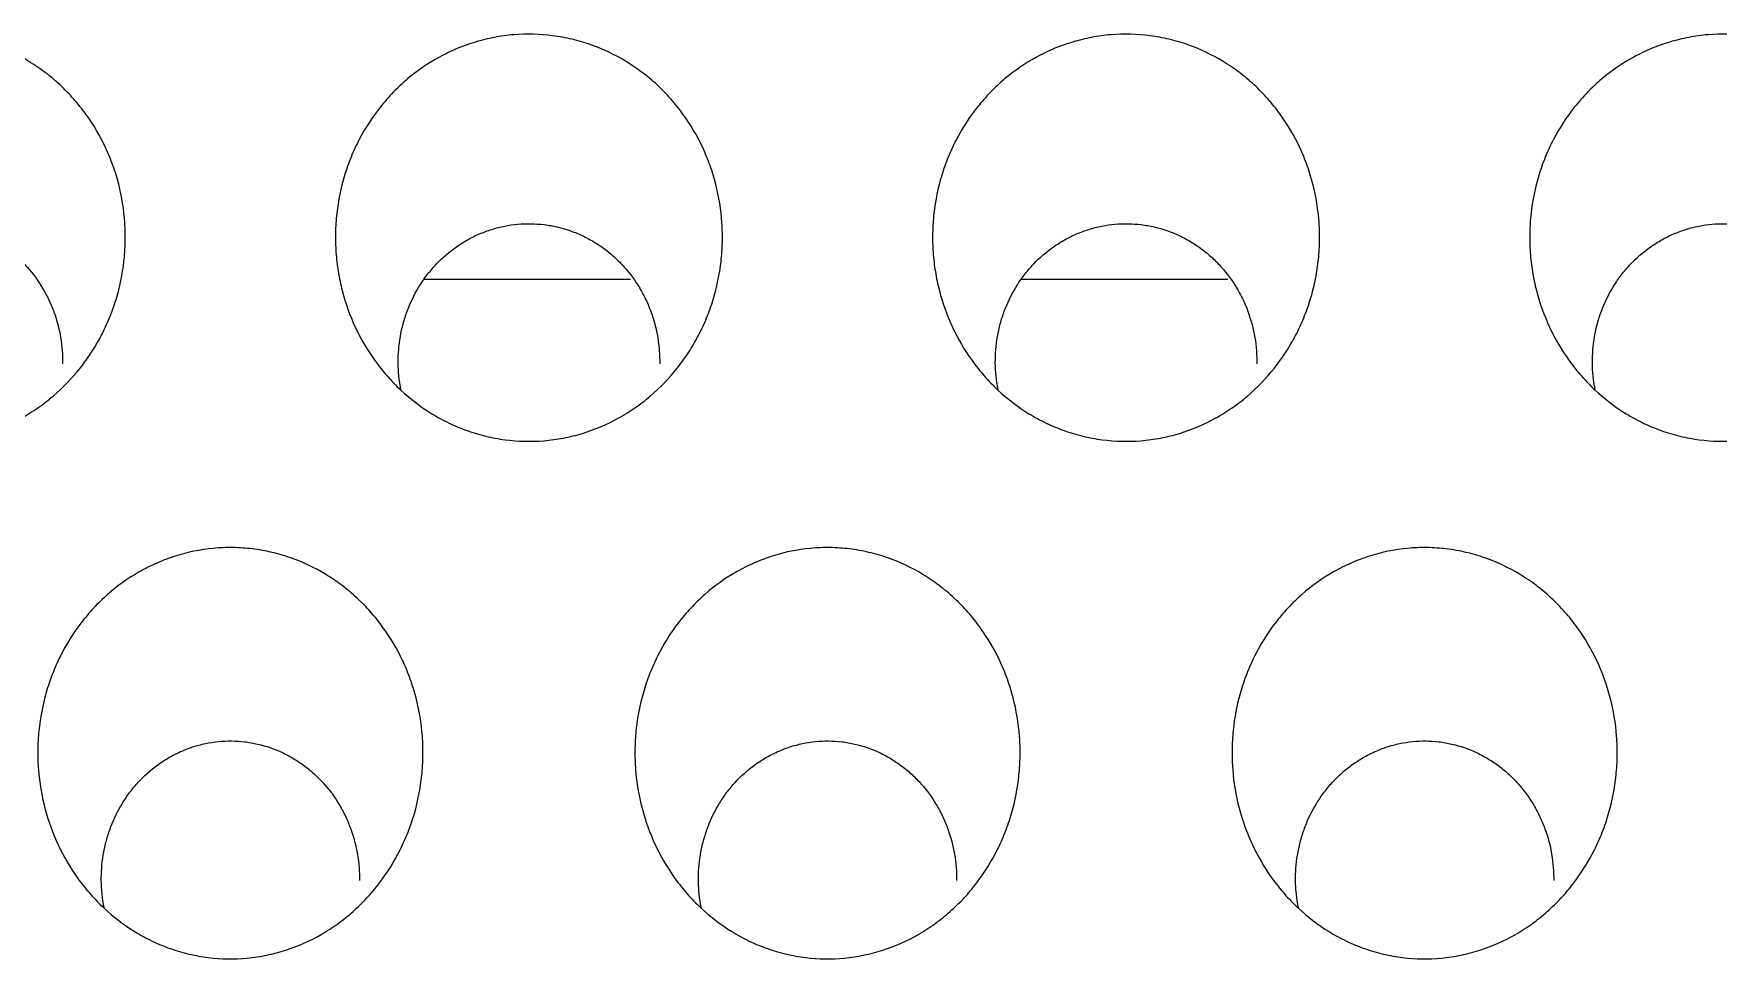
# Model space of a CAD drawing. Header units: inches. Extents: x 3778 to 56227, y -16914 to 35091.
# Drawn here: x 42614.34 to 42622.77, y -12669.03 to -12664.4 of the extents above; entities that cross this region are included whole.
import ezdxf

# ---------------------------------------------------------------- set-up
doc = ezdxf.new("R2010")
doc.units = ezdxf.units.IN
doc.header["$LTSCALE"] = 100
doc.header["$MEASUREMENT"] = 0
doc.layers.add('2-con', color=2, linetype='Continuous')
doc.layers.add('mark-B', color=2, linetype='Continuous', lineweight=20)

# ---------------------------------------------------------------- blocks, each defined once
blk = doc.blocks.new('무풍1WAY 대형')
at = {"layer": 'mark-B'}
for p, q in [((64.7698, -413.3262), (63.7362, -413.3262)), ((67.7575, -413.3262), (66.7239, -413.3262))]:
    blk.add_line(p, q, dxfattribs=at)
for points, knots in [([(63.5142, -410.3292), (63.5526, -410.3826), (63.5853, -410.4387), (63.6401, -410.5559), (63.6622, -410.617), (63.6956, -410.7441), (63.7063, -410.8083), (63.7138, -410.9052), (63.7149, -410.9377), (63.7144, -410.9866), (63.7138, -411.0029), (63.712, -411.0357), (63.7107, -411.0521), (63.7025, -411.1334), (63.6903, -411.197), (63.6634, -411.2905), (63.653, -411.3213), (63.6294, -411.3821), (63.616, -411.4123), (63.5722, -411.4998), (63.5379, -411.5547), (63.4788, -411.632), (63.4578, -411.6569), (63.4242, -411.6929), (63.4127, -411.7047), (63.3892, -411.7275), (63.3772, -411.7386), (63.3161, -411.7923), (63.2634, -411.83), (63.1926, -411.8703), (63.1782, -411.878), (63.1489, -411.8928), (63.134, -411.8998), (63.0889, -411.9196), (63.0584, -411.9311), (62.9655, -411.9606), (62.9018, -411.9737), (62.8198, -411.9815), (62.8034, -411.9826), (62.7707, -411.9839), (62.7543, -411.9841), (62.7055, -411.9834), (62.6406, -411.979), (62.5763, -411.9676), (62.5283, -411.9564), (62.5124, -411.9522), (62.4808, -411.9431), (62.4653, -411.9381), (62.3882, -411.9112), (62.3294, -411.8834), (62.2593, -411.841), (62.2455, -411.8321), (62.2183, -411.8136), (62.1784, -411.785), (62.1161, -411.7327), (62.0706, -411.6861), (62.0273, -411.6372), (62.0067, -411.6114), (61.9491, -411.5319), (61.9162, -411.4759), (61.8817, -411.4022), (61.8751, -411.3873), (61.8626, -411.3571), (61.8567, -411.3417), (61.84, -411.2954), (61.8304, -411.2642), (61.8059, -411.1698), (61.7952, -411.1058), (61.7879, -411.0081), (61.7869, -410.9751), (61.7878, -410.9098), (61.7897, -410.8774), (61.7998, -410.7806), (61.8121, -410.7169), (61.8349, -410.6382), (61.8398, -410.6225), (61.8504, -410.5914), (61.8672, -410.5454), (61.8869, -410.5009), (61.9304, -410.414), (61.9647, -410.3588), (62.0245, -410.2803), (62.0456, -410.2552), (62.0898, -410.2075), (62.1362, -410.1622), (62.1869, -410.1216), (62.2266, -410.093), (62.2401, -410.0838), (62.2677, -410.066), (62.2818, -410.0574), (62.3529, -410.0165), (62.4123, -409.9902), (62.5051, -409.9603), (62.5367, -409.952), (62.5851, -409.942), (62.6013, -409.9391), (62.6337, -409.9342), (62.65, -409.9322), (62.7311, -409.9246), (62.7961, -409.9254), (62.8776, -409.9355), (62.8939, -409.938), (62.9263, -409.9438), (62.9744, -409.9538), (63.0525, -409.9768), (63.1128, -410.0018), (63.1572, -410.0229), (63.1719, -410.0304), (63.2008, -410.0461), (63.215, -410.0543), (63.2847, -410.0971), (63.3364, -410.1366), (63.4081, -410.2036), (63.4311, -410.2273), (63.4745, -410.2767), (63.4949, -410.3025), (63.5142, -410.3292)], [0, 0, 0, 0, 0.03125, 0.03125, 0.0625, 0.0625, 0.09375, 0.09375, 0.109375, 0.109375, 0.117187, 0.117187, 0.125, 0.125, 0.15625, 0.15625, 0.171875, 0.171875, 0.1875, 0.1875, 0.21875, 0.21875, 0.234375, 0.234375, 0.242187, 0.242187, 0.25, 0.25, 0.28125, 0.28125, 0.289062, 0.289062, 0.296875, 0.296875, 0.3125, 0.3125, 0.34375, 0.34375, 0.351562, 0.351562, 0.359375, 0.359375, 0.375, 0.390625, 0.390625, 0.398437, 0.398437, 0.40625, 0.40625, 0.4375, 0.4375, 0.445312, 0.445312, 0.453125, 0.46875, 0.484375, 0.484375, 0.5, 0.5, 0.53125, 0.53125, 0.539062, 0.539062, 0.546875, 0.546875, 0.5625, 0.5625, 0.59375, 0.59375, 0.609375, 0.609375, 0.625, 0.625, 0.65625, 0.65625, 0.664062, 0.664062, 0.671875, 0.6875, 0.6875, 0.71875, 0.71875, 0.734375, 0.734375, 0.75, 0.765625, 0.765625, 0.773437, 0.773437, 0.78125, 0.78125, 0.8125, 0.8125, 0.828125, 0.828125, 0.835937, 0.835937, 0.84375, 0.84375, 0.875, 0.875, 0.882812, 0.882812, 0.890625, 0.90625, 0.921875, 0.921875, 0.929687, 0.929687, 0.9375, 0.9375, 0.96875, 0.96875, 0.984375, 0.984375, 1, 1, 1, 1]), ([(66.5017, -410.3292), (66.5402, -410.3826), (66.5728, -410.4387), (66.6277, -410.5559), (66.6498, -410.617), (66.6831, -410.7441), (66.6938, -410.8083), (66.7014, -410.9052), (66.7025, -410.9377), (66.7019, -410.9866), (66.7014, -411.0029), (66.6996, -411.0357), (66.6983, -411.0521), (66.6901, -411.1334), (66.6778, -411.197), (66.651, -411.2905), (66.6406, -411.3213), (66.6169, -411.3821), (66.6035, -411.4123), (66.5597, -411.4998), (66.5255, -411.5547), (66.4663, -411.632), (66.4453, -411.6569), (66.4118, -411.6929), (66.4002, -411.7047), (66.3768, -411.7275), (66.3648, -411.7386), (66.3036, -411.7923), (66.251, -411.83), (66.1802, -411.8703), (66.1658, -411.878), (66.1365, -411.8928), (66.1215, -411.8998), (66.0765, -411.9196), (66.0459, -411.9311), (65.9531, -411.9606), (65.8894, -411.9737), (65.8074, -411.9815), (65.7909, -411.9826), (65.7582, -411.9839), (65.7419, -411.9841), (65.693, -411.9834), (65.6282, -411.979), (65.5639, -411.9676), (65.5159, -411.9564), (65.4999, -411.9522), (65.4684, -411.9431), (65.4528, -411.9381), (65.3758, -411.9112), (65.317, -411.8834), (65.2469, -411.841), (65.233, -411.8321), (65.2058, -411.8136), (65.1659, -411.785), (65.1036, -411.7327), (65.0581, -411.6861), (65.0148, -411.6372), (64.9942, -411.6114), (64.9367, -411.5319), (64.9038, -411.4759), (64.8692, -411.4022), (64.8627, -411.3873), (64.8502, -411.3571), (64.8443, -411.3417), (64.8276, -411.2954), (64.8179, -411.2642), (64.7934, -411.1698), (64.7828, -411.1058), (64.7754, -411.0081), (64.7744, -410.9751), (64.7754, -410.9098), (64.7773, -410.8774), (64.7873, -410.7806), (64.7997, -410.7169), (64.8224, -410.6382), (64.8274, -410.6225), (64.8379, -410.5914), (64.8547, -410.5454), (64.8745, -410.5009), (64.918, -410.414), (64.9522, -410.3588), (65.012, -410.2803), (65.0331, -410.2552), (65.0774, -410.2075), (65.1238, -410.1622), (65.1745, -410.1216), (65.2141, -410.093), (65.2276, -410.0838), (65.2552, -410.066), (65.2693, -410.0574), (65.3404, -410.0165), (65.3998, -409.9902), (65.4927, -409.9603), (65.5243, -409.952), (65.5726, -409.942), (65.5889, -409.9391), (65.6213, -409.9342), (65.6375, -409.9322), (65.7186, -409.9246), (65.7837, -409.9254), (65.8651, -409.9355), (65.8815, -409.938), (65.9138, -409.9438), (65.9619, -409.9538), (66.04, -409.9768), (66.1003, -410.0018), (66.1447, -410.0229), (66.1594, -410.0304), (66.1883, -410.0461), (66.2025, -410.0543), (66.2722, -410.0971), (66.3239, -410.1366), (66.3957, -410.2036), (66.4186, -410.2273), (66.462, -410.2767), (66.4825, -410.3025), (66.5017, -410.3292)], [0, 0, 0, 0, 0.03125, 0.03125, 0.0625, 0.0625, 0.09375, 0.09375, 0.109375, 0.109375, 0.117187, 0.117187, 0.125, 0.125, 0.15625, 0.15625, 0.171875, 0.171875, 0.1875, 0.1875, 0.21875, 0.21875, 0.234375, 0.234375, 0.242187, 0.242187, 0.25, 0.25, 0.28125, 0.28125, 0.289062, 0.289062, 0.296875, 0.296875, 0.3125, 0.3125, 0.34375, 0.34375, 0.351562, 0.351562, 0.359375, 0.359375, 0.375, 0.390625, 0.390625, 0.398437, 0.398437, 0.40625, 0.40625, 0.4375, 0.4375, 0.445312, 0.445312, 0.453125, 0.46875, 0.484375, 0.484375, 0.5, 0.5, 0.53125, 0.53125, 0.539062, 0.539062, 0.546875, 0.546875, 0.5625, 0.5625, 0.59375, 0.59375, 0.609375, 0.609375, 0.625, 0.625, 0.65625, 0.65625, 0.664062, 0.664062, 0.671875, 0.6875, 0.6875, 0.71875, 0.71875, 0.734375, 0.734375, 0.75, 0.765625, 0.765625, 0.773437, 0.773437, 0.78125, 0.78125, 0.8125, 0.8125, 0.828125, 0.828125, 0.835937, 0.835937, 0.84375, 0.84375, 0.875, 0.875, 0.882812, 0.882812, 0.890625, 0.90625, 0.921875, 0.921875, 0.929687, 0.929687, 0.9375, 0.9375, 0.96875, 0.96875, 0.984375, 0.984375, 1, 1, 1, 1]), ([(69.4893, -410.3292), (69.5277, -410.3826), (69.5604, -410.4387), (69.6152, -410.5559), (69.6373, -410.617), (69.6706, -410.7441), (69.6814, -410.8083), (69.6889, -410.9052), (69.69, -410.9377), (69.6895, -410.9866), (69.6889, -411.0029), (69.6871, -411.0357), (69.6858, -411.0521), (69.6776, -411.1334), (69.6654, -411.197), (69.6385, -411.2905), (69.6281, -411.3213), (69.6045, -411.3821), (69.5911, -411.4123), (69.5473, -411.4998), (69.513, -411.5547), (69.4539, -411.632), (69.4329, -411.6569), (69.3993, -411.6929), (69.3878, -411.7047), (69.3643, -411.7275), (69.3523, -411.7386), (69.2912, -411.7923), (69.2385, -411.83), (69.1677, -411.8703), (69.1533, -411.878), (69.124, -411.8928), (69.1091, -411.8998), (69.064, -411.9196), (69.0335, -411.9311), (68.9406, -411.9606), (68.8769, -411.9737), (68.7949, -411.9815), (68.7785, -411.9826), (68.7458, -411.9839), (68.7294, -411.9841), (68.6806, -411.9834), (68.6157, -411.979), (68.5514, -411.9676), (68.5034, -411.9564), (68.4875, -411.9522), (68.4559, -411.9431), (68.4403, -411.9381), (68.3633, -411.9112), (68.3045, -411.8834), (68.2344, -411.841), (68.2206, -411.8321), (68.1934, -411.8136), (68.1535, -411.785), (68.0912, -411.7327), (68.0457, -411.6861), (68.0024, -411.6372), (67.9817, -411.6114), (67.9242, -411.5319), (67.8913, -411.4759), (67.8568, -411.4022), (67.8502, -411.3873), (67.8377, -411.3571), (67.8318, -411.3417), (67.8151, -411.2954), (67.8055, -411.2642), (67.781, -411.1698), (67.7703, -411.1058), (67.763, -411.0081), (67.762, -410.9751), (67.7629, -410.9098), (67.7648, -410.8774), (67.7749, -410.7806), (67.7872, -410.7169), (67.81, -410.6382), (67.8149, -410.6225), (67.8254, -410.5914), (67.8423, -410.5454), (67.862, -410.5009), (67.9055, -410.414), (67.9398, -410.3588), (67.9996, -410.2803), (68.0207, -410.2552), (68.0649, -410.2075), (68.1113, -410.1622), (68.162, -410.1216), (68.2017, -410.093), (68.2152, -410.0838), (68.2428, -410.066), (68.2569, -410.0574), (68.328, -410.0165), (68.3874, -409.9902), (68.4802, -409.9603), (68.5118, -409.952), (68.5602, -409.942), (68.5764, -409.9391), (68.6088, -409.9342), (68.6251, -409.9322), (68.7062, -409.9246), (68.7712, -409.9254), (68.8527, -409.9355), (68.869, -409.938), (68.9014, -409.9438), (68.9495, -409.9538), (69.0276, -409.9768), (69.0879, -410.0018), (69.1323, -410.0229), (69.147, -410.0304), (69.1759, -410.0461), (69.1901, -410.0543), (69.2598, -410.0971), (69.3115, -410.1366), (69.3832, -410.2036), (69.4062, -410.2273), (69.4496, -410.2767), (69.47, -410.3025), (69.4893, -410.3292)], [0, 0, 0, 0, 0.03125, 0.03125, 0.0625, 0.0625, 0.09375, 0.09375, 0.109375, 0.109375, 0.117188, 0.117188, 0.125, 0.125, 0.15625, 0.15625, 0.171875, 0.171875, 0.1875, 0.1875, 0.21875, 0.21875, 0.234375, 0.234375, 0.242188, 0.242188, 0.25, 0.25, 0.28125, 0.28125, 0.289063, 0.289063, 0.296875, 0.296875, 0.3125, 0.3125, 0.34375, 0.34375, 0.351563, 0.351563, 0.359375, 0.359375, 0.375, 0.390625, 0.390625, 0.398438, 0.398438, 0.40625, 0.40625, 0.4375, 0.4375, 0.445313, 0.445313, 0.453125, 0.46875, 0.484375, 0.484375, 0.5, 0.5, 0.53125, 0.53125, 0.539063, 0.539063, 0.546875, 0.546875, 0.5625, 0.5625, 0.59375, 0.59375, 0.609375, 0.609375, 0.625, 0.625, 0.65625, 0.65625, 0.664063, 0.664063, 0.671875, 0.6875, 0.6875, 0.71875, 0.71875, 0.734375, 0.734375, 0.75, 0.765625, 0.765625, 0.773438, 0.773438, 0.78125, 0.78125, 0.8125, 0.8125, 0.828125, 0.828125, 0.835938, 0.835938, 0.84375, 0.84375, 0.875, 0.875, 0.882813, 0.882813, 0.890625, 0.90625, 0.921875, 0.921875, 0.929688, 0.929688, 0.9375, 0.9375, 0.96875, 0.96875, 0.984375, 0.984375, 1, 1, 1, 1]), ([(63.3821, -410.1795), (63.3836, -410.1866), (63.3849, -410.1937), (63.3898, -410.2223), (63.3926, -410.244), (63.3952, -410.2769), (63.3959, -410.2879), (63.3967, -410.3099), (63.3969, -410.3209), (63.3965, -410.3756), (63.3923, -410.4189), (63.3803, -410.4833), (63.3753, -410.5046), (63.3633, -410.547), (63.3564, -410.5679), (63.333, -410.6291), (63.3138, -410.6681), (63.2853, -410.7146), (63.2793, -410.7238), (63.267, -410.742), (63.2605, -410.751), (63.2406, -410.7774), (63.2266, -410.7942), (63.1823, -410.8424), (63.1499, -410.8714), (63.0967, -410.9101), (63.0781, -410.9222), (63.0401, -410.9443), (63.0012, -410.9642), (62.9606, -410.9799), (62.919, -410.9934), (62.8977, -410.9991), (62.8328, -411.0128), (62.7893, -411.0171), (62.7238, -411.0166), (62.7019, -411.0152), (62.669, -411.0113), (62.658, -411.0097), (62.6363, -411.0059), (62.6255, -411.0038), (62.5722, -410.9915), (62.5309, -410.9772), (62.481, -410.9538), (62.4711, -410.9488), (62.4516, -410.9384), (62.423, -410.9221), (62.3778, -410.8915), (62.3442, -410.8634), (62.3119, -410.8335), (62.2964, -410.8176), (62.2528, -410.7684), (62.2271, -410.733), (62.1993, -410.6859), (62.1939, -410.6763), (62.1836, -410.6568), (62.1787, -410.6469), (62.1646, -410.617), (62.1562, -410.5968), (62.1339, -410.5353), (62.1228, -410.4931), (62.1117, -410.4279), (62.109, -410.406), (62.1056, -410.3621), (62.1049, -410.3401), (62.1051, -410.318)], [0, 0, 0, 0, 0.009669, 0.009669, 0.038797, 0.038797, 0.053361, 0.053361, 0.067924, 0.067924, 0.126179, 0.126179, 0.155306, 0.155306, 0.184434, 0.184434, 0.242688, 0.242688, 0.257252, 0.257252, 0.271816, 0.271816, 0.300943, 0.300943, 0.359198, 0.359198, 0.388325, 0.388325, 0.417453, 0.44658, 0.44658, 0.475707, 0.475707, 0.533962, 0.533962, 0.563089, 0.563089, 0.577653, 0.577653, 0.592217, 0.592217, 0.650472, 0.650472, 0.665035, 0.665035, 0.679599, 0.708726, 0.737854, 0.737854, 0.766981, 0.766981, 0.825236, 0.825236, 0.839799, 0.839799, 0.854363, 0.854363, 0.883491, 0.883491, 0.941745, 0.941745, 0.970873, 0.970873, 1, 1, 1, 1]), ([(66.3697, -410.1795), (66.3711, -410.1866), (66.3724, -410.1937), (66.3774, -410.2223), (66.3801, -410.244), (66.3828, -410.2769), (66.3834, -410.2879), (66.3843, -410.3099), (66.3844, -410.3209), (66.384, -410.3756), (66.3798, -410.4189), (66.3678, -410.4833), (66.3628, -410.5046), (66.3509, -410.547), (66.344, -410.5679), (66.3205, -410.6291), (66.3014, -410.6681), (66.2728, -410.7146), (66.2669, -410.7238), (66.2545, -410.742), (66.2481, -410.751), (66.2282, -410.7774), (66.2141, -410.7942), (66.1699, -410.8424), (66.1375, -410.8714), (66.0843, -410.9101), (66.0656, -410.9222), (66.0276, -410.9443), (65.9888, -410.9642), (65.9481, -410.9799), (65.9066, -410.9934), (65.8853, -410.9991), (65.8203, -411.0128), (65.7769, -411.0171), (65.7113, -411.0166), (65.6894, -411.0152), (65.6565, -411.0113), (65.6455, -411.0097), (65.6238, -411.0059), (65.6131, -411.0038), (65.5597, -410.9915), (65.5184, -410.9772), (65.4685, -410.9538), (65.4586, -410.9488), (65.4392, -410.9384), (65.4105, -410.9221), (65.3653, -410.8915), (65.3317, -410.8634), (65.2994, -410.8335), (65.2839, -410.8176), (65.2403, -410.7684), (65.2147, -410.733), (65.1868, -410.6859), (65.1814, -410.6763), (65.1711, -410.6568), (65.1662, -410.6469), (65.1522, -410.617), (65.1438, -410.5968), (65.1215, -410.5353), (65.1103, -410.4931), (65.0993, -410.4279), (65.0966, -410.406), (65.0931, -410.3621), (65.0924, -410.3401), (65.0927, -410.318)], [0, 0, 0, 0, 0.009669, 0.009669, 0.038797, 0.038797, 0.053361, 0.053361, 0.067924, 0.067924, 0.126179, 0.126179, 0.155306, 0.155306, 0.184434, 0.184434, 0.242688, 0.242688, 0.257252, 0.257252, 0.271816, 0.271816, 0.300943, 0.300943, 0.359198, 0.359198, 0.388325, 0.388325, 0.417453, 0.44658, 0.44658, 0.475707, 0.475707, 0.533962, 0.533962, 0.563089, 0.563089, 0.577653, 0.577653, 0.592217, 0.592217, 0.650472, 0.650472, 0.665035, 0.665035, 0.679599, 0.708726, 0.737854, 0.737854, 0.766981, 0.766981, 0.825236, 0.825236, 0.839799, 0.839799, 0.854363, 0.854363, 0.883491, 0.883491, 0.941745, 0.941745, 0.970873, 0.970873, 1, 1, 1, 1]), ([(69.3572, -410.1795), (69.3587, -410.1866), (69.36, -410.1937), (69.3649, -410.2223), (69.3677, -410.244), (69.3703, -410.2769), (69.371, -410.2879), (69.3718, -410.3099), (69.372, -410.3209), (69.3715, -410.3756), (69.3674, -410.4189), (69.3554, -410.4833), (69.3504, -410.5046), (69.3384, -410.547), (69.3315, -410.5679), (69.3081, -410.6291), (69.2889, -410.6681), (69.2604, -410.7146), (69.2544, -410.7238), (69.2421, -410.742), (69.2356, -410.751), (69.2157, -410.7774), (69.2017, -410.7942), (69.1574, -410.8424), (69.125, -410.8714), (69.0718, -410.9101), (69.0532, -410.9222), (69.0152, -410.9443), (68.9763, -410.9642), (68.9357, -410.9799), (68.8941, -410.9934), (68.8728, -410.9991), (68.8079, -411.0128), (68.7644, -411.0171), (68.6989, -411.0166), (68.677, -411.0152), (68.6441, -411.0113), (68.6331, -411.0097), (68.6114, -411.0059), (68.6006, -411.0038), (68.5473, -410.9915), (68.506, -410.9772), (68.4561, -410.9538), (68.4462, -410.9488), (68.4267, -410.9384), (68.3981, -410.9221), (68.3529, -410.8915), (68.3193, -410.8634), (68.287, -410.8335), (68.2715, -410.8176), (68.2278, -410.7684), (68.2022, -410.733), (68.1744, -410.6859), (68.169, -410.6763), (68.1587, -410.6568), (68.1537, -410.6469), (68.1397, -410.617), (68.1313, -410.5968), (68.109, -410.5353), (68.0979, -410.4931), (68.0868, -410.4279), (68.0841, -410.406), (68.0807, -410.3621), (68.08, -410.3401), (68.0802, -410.318)], [0, 0, 0, 0, 0.009669, 0.009669, 0.038797, 0.038797, 0.053361, 0.053361, 0.067924, 0.067924, 0.126179, 0.126179, 0.155306, 0.155306, 0.184434, 0.184434, 0.242688, 0.242688, 0.257252, 0.257252, 0.271816, 0.271816, 0.300943, 0.300943, 0.359198, 0.359198, 0.388325, 0.388325, 0.417453, 0.44658, 0.44658, 0.475707, 0.475707, 0.533962, 0.533962, 0.563089, 0.563089, 0.577653, 0.577653, 0.592217, 0.592217, 0.650472, 0.650472, 0.665035, 0.665035, 0.679599, 0.708726, 0.737854, 0.737854, 0.766981, 0.766981, 0.825236, 0.825236, 0.839799, 0.839799, 0.854363, 0.854363, 0.883491, 0.883491, 0.941745, 0.941745, 0.970873, 0.970873, 1, 1, 1, 1]), ([(62.0277, -412.9192), (62.066, -412.9724), (62.0986, -413.0283), (62.1531, -413.145), (62.175, -413.2059), (62.1995, -413.3009), (62.2062, -413.3328), (62.2166, -413.3967), (62.224, -413.4609), (62.2257, -413.5256), (62.2247, -413.5743), (62.2241, -413.5905), (62.2219, -413.6231), (62.2205, -413.6394), (62.2114, -413.7203), (62.1984, -413.7836), (62.1703, -413.8762), (62.1595, -413.9068), (62.1411, -413.952), (62.1346, -413.967), (62.1208, -413.9967), (62.1136, -414.0113), (62.076, -414.0832), (62.0409, -414.1373), (61.9804, -414.2133), (61.9589, -414.2377), (61.9247, -414.273), (61.913, -414.2845), (61.8892, -414.3067), (61.877, -414.3175), (61.8151, -414.3698), (61.7618, -414.4064), (61.6903, -414.4454), (61.6758, -414.4528), (61.6462, -414.467), (61.6312, -414.4738), (61.586, -414.4926), (61.5248, -414.5145), (61.4618, -414.5299), (61.4139, -414.539), (61.3978, -414.5416), (61.3654, -414.546), (61.3491, -414.5478), (61.2672, -414.5545), (61.2022, -414.5529), (61.1056, -414.5403), (61.0735, -414.5344), (61.0256, -414.523), (61.0097, -414.5187), (60.9783, -414.5095), (60.9628, -414.5044), (60.8861, -414.4773), (60.8275, -414.4495), (60.7576, -414.4071), (60.7437, -414.3982), (60.7166, -414.3798), (60.6768, -414.3513), (60.6147, -414.2992), (60.5694, -414.2528), (60.537, -414.2162), (60.5264, -414.2038), (60.5059, -414.1782), (60.496, -414.1652), (60.4482, -414.0992), (60.4154, -414.0434), (60.3743, -413.9553), (60.3618, -413.9252), (60.3398, -413.8636), (60.3303, -413.8325), (60.3062, -413.7384), (60.296, -413.6746), (60.2893, -413.5773), (60.2886, -413.5445), (60.2901, -413.4794), (60.2923, -413.4471), (60.3033, -413.3509), (60.3164, -413.2875), (60.3402, -413.2094), (60.3453, -413.1938), (60.3563, -413.1631), (60.3737, -413.1175), (60.4078, -413.0442), (60.4403, -412.9884), (60.4668, -412.9476), (60.4759, -412.9341), (60.4949, -412.9076), (60.5048, -412.8946), (60.5557, -412.8303), (60.6008, -412.7837), (60.6747, -412.7209), (60.7004, -412.7011), (60.7406, -412.6733), (60.7543, -412.6643), (60.7822, -412.647), (60.7964, -412.6388), (60.8679, -412.5994), (60.9276, -412.5742), (61.0209, -412.5459), (61.0526, -412.538), (61.1173, -412.5257), (61.1496, -412.5213), (61.2468, -412.5133), (61.3117, -412.5148), (61.3931, -412.5255), (61.4094, -412.5281), (61.4416, -412.5341), (61.4895, -412.5444), (61.5673, -412.5677), (61.6274, -412.5927), (61.6716, -412.6139), (61.6863, -412.6214), (61.7151, -412.6371), (61.7292, -412.6453), (61.7987, -412.688), (61.8503, -412.7273), (61.9219, -412.7941), (61.9448, -412.8177), (61.9881, -412.8669), (62.0085, -412.8926), (62.0277, -412.9192)], [0, 0, 0, 0, 0.03125, 0.03125, 0.0625, 0.0625, 0.078125, 0.078125, 0.09375, 0.109375, 0.109375, 0.117187, 0.117187, 0.125, 0.125, 0.15625, 0.15625, 0.171875, 0.171875, 0.179687, 0.179687, 0.1875, 0.1875, 0.21875, 0.21875, 0.234375, 0.234375, 0.242187, 0.242187, 0.25, 0.25, 0.28125, 0.28125, 0.289062, 0.289062, 0.296875, 0.296875, 0.3125, 0.328125, 0.328125, 0.335937, 0.335937, 0.34375, 0.34375, 0.375, 0.375, 0.390625, 0.390625, 0.398437, 0.398437, 0.40625, 0.40625, 0.4375, 0.4375, 0.445312, 0.445312, 0.453125, 0.46875, 0.484375, 0.484375, 0.492187, 0.492187, 0.5, 0.5, 0.53125, 0.53125, 0.546875, 0.546875, 0.5625, 0.5625, 0.59375, 0.59375, 0.609375, 0.609375, 0.625, 0.625, 0.65625, 0.65625, 0.664062, 0.664062, 0.671875, 0.6875, 0.703125, 0.703125, 0.710937, 0.710937, 0.71875, 0.71875, 0.75, 0.75, 0.765625, 0.765625, 0.773437, 0.773437, 0.78125, 0.78125, 0.8125, 0.8125, 0.828125, 0.828125, 0.84375, 0.84375, 0.875, 0.875, 0.882812, 0.882812, 0.890625, 0.90625, 0.921875, 0.921875, 0.929687, 0.929687, 0.9375, 0.9375, 0.96875, 0.96875, 0.984375, 0.984375, 1, 1, 1, 1]), ([(65.0152, -412.9192), (65.0536, -412.9724), (65.0862, -413.0283), (65.1406, -413.145), (65.1625, -413.2059), (65.187, -413.3009), (65.1937, -413.3328), (65.2041, -413.3967), (65.2116, -413.4609), (65.2133, -413.5256), (65.2123, -413.5743), (65.2116, -413.5905), (65.2095, -413.6231), (65.208, -413.6394), (65.199, -413.7203), (65.186, -413.7836), (65.1579, -413.8762), (65.1471, -413.9068), (65.1286, -413.952), (65.1221, -413.967), (65.1084, -413.9967), (65.1012, -414.0113), (65.0636, -414.0832), (65.0284, -414.1373), (64.9679, -414.2133), (64.9465, -414.2377), (64.9123, -414.273), (64.9006, -414.2845), (64.8767, -414.3067), (64.8646, -414.3175), (64.8026, -414.3698), (64.7493, -414.4064), (64.6778, -414.4454), (64.6633, -414.4528), (64.6337, -414.467), (64.6187, -414.4738), (64.5735, -414.4926), (64.5123, -414.5145), (64.4493, -414.5299), (64.4014, -414.539), (64.3854, -414.5416), (64.353, -414.546), (64.3366, -414.5478), (64.2547, -414.5545), (64.1897, -414.5529), (64.0931, -414.5403), (64.061, -414.5344), (64.0132, -414.523), (63.9972, -414.5187), (63.9659, -414.5095), (63.9503, -414.5044), (63.8736, -414.4773), (63.815, -414.4495), (63.7451, -414.4071), (63.7313, -414.3982), (63.7042, -414.3798), (63.6644, -414.3513), (63.6023, -414.2992), (63.5569, -414.2528), (63.5245, -414.2162), (63.514, -414.2038), (63.4935, -414.1782), (63.4836, -414.1652), (63.4357, -414.0992), (63.403, -414.0434), (63.3618, -413.9553), (63.3494, -413.9252), (63.3273, -413.8636), (63.3179, -413.8325), (63.2938, -413.7384), (63.2835, -413.6746), (63.2769, -413.5773), (63.2761, -413.5445), (63.2776, -413.4794), (63.2799, -413.4471), (63.2909, -413.3509), (63.3039, -413.2875), (63.3277, -413.2094), (63.3329, -413.1938), (63.3438, -413.1631), (63.3613, -413.1175), (63.3953, -413.0442), (63.4279, -412.9884), (63.4543, -412.9476), (63.4635, -412.9341), (63.4825, -412.9076), (63.4923, -412.8946), (63.5433, -412.8303), (63.5883, -412.7837), (63.6622, -412.7209), (63.6879, -412.7011), (63.7281, -412.6733), (63.7418, -412.6643), (63.7697, -412.647), (63.7839, -412.6388), (63.8555, -412.5994), (63.9152, -412.5742), (64.0084, -412.5459), (64.0402, -412.538), (64.1048, -412.5257), (64.1372, -412.5213), (64.2343, -412.5133), (64.2993, -412.5148), (64.3806, -412.5255), (64.3969, -412.5281), (64.4291, -412.5341), (64.477, -412.5444), (64.5548, -412.5677), (64.6149, -412.5927), (64.6592, -412.6139), (64.6738, -412.6214), (64.7026, -412.6371), (64.7168, -412.6453), (64.7863, -412.688), (64.8378, -412.7273), (64.9094, -412.7941), (64.9323, -412.8177), (64.9756, -412.8669), (64.996, -412.8926), (65.0152, -412.9192)], [0, 0, 0, 0, 0.03125, 0.03125, 0.0625, 0.0625, 0.078125, 0.078125, 0.09375, 0.109375, 0.109375, 0.117188, 0.117188, 0.125, 0.125, 0.15625, 0.15625, 0.171875, 0.171875, 0.179688, 0.179688, 0.1875, 0.1875, 0.21875, 0.21875, 0.234375, 0.234375, 0.242188, 0.242188, 0.25, 0.25, 0.28125, 0.28125, 0.289063, 0.289063, 0.296875, 0.296875, 0.3125, 0.328125, 0.328125, 0.335938, 0.335938, 0.34375, 0.34375, 0.375, 0.375, 0.390625, 0.390625, 0.398438, 0.398438, 0.40625, 0.40625, 0.4375, 0.4375, 0.445313, 0.445313, 0.453125, 0.46875, 0.484375, 0.484375, 0.492188, 0.492188, 0.5, 0.5, 0.53125, 0.53125, 0.546875, 0.546875, 0.5625, 0.5625, 0.59375, 0.59375, 0.609375, 0.609375, 0.625, 0.625, 0.65625, 0.65625, 0.664063, 0.664063, 0.671875, 0.6875, 0.703125, 0.703125, 0.710938, 0.710938, 0.71875, 0.71875, 0.75, 0.75, 0.765625, 0.765625, 0.773438, 0.773438, 0.78125, 0.78125, 0.8125, 0.8125, 0.828125, 0.828125, 0.84375, 0.84375, 0.875, 0.875, 0.882813, 0.882813, 0.890625, 0.90625, 0.921875, 0.921875, 0.929688, 0.929688, 0.9375, 0.9375, 0.96875, 0.96875, 0.984375, 0.984375, 1, 1, 1, 1]), ([(68.0028, -412.9192), (68.0411, -412.9724), (68.0737, -413.0283), (68.1282, -413.145), (68.15, -413.2059), (68.1746, -413.3009), (68.1813, -413.3328), (68.1917, -413.3967), (68.1991, -413.4609), (68.2008, -413.5256), (68.1998, -413.5743), (68.1992, -413.5905), (68.197, -413.6231), (68.1956, -413.6394), (68.1865, -413.7203), (68.1735, -413.7836), (68.1454, -413.8762), (68.1346, -413.9068), (68.1162, -413.952), (68.1097, -413.967), (68.0959, -413.9967), (68.0887, -414.0113), (68.0511, -414.0832), (68.0159, -414.1373), (67.9555, -414.2133), (67.934, -414.2377), (67.8998, -414.273), (67.8881, -414.2845), (67.8643, -414.3067), (67.8521, -414.3175), (67.7902, -414.3698), (67.7369, -414.4064), (67.6654, -414.4454), (67.6509, -414.4528), (67.6213, -414.467), (67.6063, -414.4738), (67.561, -414.4926), (67.4999, -414.5145), (67.4369, -414.5299), (67.389, -414.539), (67.3729, -414.5416), (67.3405, -414.546), (67.3242, -414.5478), (67.2423, -414.5545), (67.1773, -414.5529), (67.0807, -414.5403), (67.0486, -414.5344), (67.0007, -414.523), (66.9848, -414.5187), (66.9534, -414.5095), (66.9379, -414.5044), (66.8612, -414.4773), (66.8026, -414.4495), (66.7327, -414.4071), (66.7188, -414.3982), (66.6917, -414.3798), (66.6519, -414.3513), (66.5898, -414.2992), (66.5445, -414.2528), (66.5121, -414.2162), (66.5015, -414.2038), (66.481, -414.1782), (66.4711, -414.1652), (66.4233, -414.0992), (66.3905, -414.0434), (66.3493, -413.9553), (66.3369, -413.9252), (66.3149, -413.8636), (66.3054, -413.8325), (66.2813, -413.7384), (66.2711, -413.6746), (66.2644, -413.5773), (66.2637, -413.5445), (66.2652, -413.4794), (66.2674, -413.4471), (66.2784, -413.3509), (66.2915, -413.2875), (66.3153, -413.2094), (66.3204, -413.1938), (66.3314, -413.1631), (66.3488, -413.1175), (66.3829, -413.0442), (66.4154, -412.9884), (66.4418, -412.9476), (66.451, -412.9341), (66.47, -412.9076), (66.4799, -412.8946), (66.5308, -412.8303), (66.5758, -412.7837), (66.6497, -412.7209), (66.6754, -412.7011), (66.7157, -412.6733), (66.7293, -412.6643), (66.7573, -412.647), (66.7715, -412.6388), (66.843, -412.5994), (66.9027, -412.5742), (66.996, -412.5459), (67.0277, -412.538), (67.0923, -412.5257), (67.1247, -412.5213), (67.2219, -412.5133), (67.2868, -412.5148), (67.3682, -412.5255), (67.3844, -412.5281), (67.4167, -412.5341), (67.4646, -412.5444), (67.5423, -412.5677), (67.6024, -412.5927), (67.6467, -412.6139), (67.6614, -412.6214), (67.6902, -412.6371), (67.7043, -412.6453), (67.7738, -412.688), (67.8254, -412.7273), (67.8969, -412.7941), (67.9199, -412.8177), (67.9632, -412.8669), (67.9836, -412.8926), (68.0028, -412.9192)], [0, 0, 0, 0, 0.03125, 0.03125, 0.0625, 0.0625, 0.078125, 0.078125, 0.09375, 0.109375, 0.109375, 0.117187, 0.117187, 0.125, 0.125, 0.15625, 0.15625, 0.171875, 0.171875, 0.179687, 0.179687, 0.1875, 0.1875, 0.21875, 0.21875, 0.234375, 0.234375, 0.242187, 0.242187, 0.25, 0.25, 0.28125, 0.28125, 0.289062, 0.289062, 0.296875, 0.296875, 0.3125, 0.328125, 0.328125, 0.335937, 0.335937, 0.34375, 0.34375, 0.375, 0.375, 0.390625, 0.390625, 0.398437, 0.398437, 0.40625, 0.40625, 0.4375, 0.4375, 0.445312, 0.445312, 0.453125, 0.46875, 0.484375, 0.484375, 0.492187, 0.492187, 0.5, 0.5, 0.53125, 0.53125, 0.546875, 0.546875, 0.5625, 0.5625, 0.59375, 0.59375, 0.609375, 0.609375, 0.625, 0.625, 0.65625, 0.65625, 0.664062, 0.664062, 0.671875, 0.6875, 0.703125, 0.703125, 0.710937, 0.710937, 0.71875, 0.71875, 0.75, 0.75, 0.765625, 0.765625, 0.773437, 0.773437, 0.78125, 0.78125, 0.8125, 0.8125, 0.828125, 0.828125, 0.84375, 0.84375, 0.875, 0.875, 0.882812, 0.882812, 0.890625, 0.90625, 0.921875, 0.921875, 0.929687, 0.929687, 0.9375, 0.9375, 0.96875, 0.96875, 0.984375, 0.984375, 1, 1, 1, 1]), ([(70.9903, -412.9192), (71.0287, -412.9724), (71.0613, -413.0283), (71.1157, -413.145), (71.1376, -413.2059), (71.1621, -413.3009), (71.1688, -413.3328), (71.1792, -413.3967), (71.1867, -413.4609), (71.1884, -413.5256), (71.1874, -413.5743), (71.1867, -413.5905), (71.1846, -413.6231), (71.1831, -413.6394), (71.1741, -413.7203), (71.1611, -413.7836), (71.133, -413.8762), (71.1222, -413.9068), (71.1037, -413.952), (71.0972, -413.967), (71.0834, -413.9967), (71.0762, -414.0113), (71.0386, -414.0832), (71.0035, -414.1373), (70.943, -414.2133), (70.9216, -414.2377), (70.8874, -414.273), (70.8757, -414.2845), (70.8518, -414.3067), (70.8397, -414.3175), (70.7777, -414.3698), (70.7244, -414.4064), (70.6529, -414.4454), (70.6384, -414.4528), (70.6088, -414.467), (70.5938, -414.4738), (70.5486, -414.4926), (70.4874, -414.5145), (70.4244, -414.5299), (70.3765, -414.539), (70.3605, -414.5416), (70.3281, -414.546), (70.3117, -414.5478), (70.2298, -414.5545), (70.1648, -414.5529), (70.0682, -414.5403), (70.0361, -414.5344), (69.9883, -414.523), (69.9723, -414.5187), (69.941, -414.5095), (69.9254, -414.5044), (69.8487, -414.4773), (69.7901, -414.4495), (69.7202, -414.4071), (69.7064, -414.3982), (69.6793, -414.3798), (69.6395, -414.3513), (69.5774, -414.2992), (69.532, -414.2528), (69.4996, -414.2162), (69.4891, -414.2038), (69.4686, -414.1782), (69.4587, -414.1652), (69.4108, -414.0992), (69.3781, -414.0434), (69.3369, -413.9553), (69.3245, -413.9252), (69.3024, -413.8636), (69.2929, -413.8325), (69.2689, -413.7384), (69.2586, -413.6746), (69.252, -413.5773), (69.2512, -413.5445), (69.2527, -413.4794), (69.2549, -413.4471), (69.266, -413.3509), (69.279, -413.2875), (69.3028, -413.2094), (69.308, -413.1938), (69.3189, -413.1631), (69.3364, -413.1175), (69.3704, -413.0442), (69.403, -412.9884), (69.4294, -412.9476), (69.4385, -412.9341), (69.4576, -412.9076), (69.4674, -412.8946), (69.5184, -412.8303), (69.5634, -412.7837), (69.6373, -412.7209), (69.663, -412.7011), (69.7032, -412.6733), (69.7169, -412.6643), (69.7448, -412.647), (69.759, -412.6388), (69.8306, -412.5994), (69.8903, -412.5742), (69.9835, -412.5459), (70.0153, -412.538), (70.0799, -412.5257), (70.1123, -412.5213), (70.2094, -412.5133), (70.2744, -412.5148), (70.3557, -412.5255), (70.372, -412.5281), (70.4042, -412.5341), (70.4521, -412.5444), (70.5299, -412.5677), (70.59, -412.5927), (70.6343, -412.6139), (70.6489, -412.6214), (70.6777, -412.6371), (70.6919, -412.6453), (70.7614, -412.688), (70.8129, -412.7273), (70.8845, -412.7941), (70.9074, -412.8177), (70.9507, -412.8669), (70.9711, -412.8926), (70.9903, -412.9192)], [0, 0, 0, 0, 0.03125, 0.03125, 0.0625, 0.0625, 0.078125, 0.078125, 0.09375, 0.109375, 0.109375, 0.117187, 0.117187, 0.125, 0.125, 0.15625, 0.15625, 0.171875, 0.171875, 0.179687, 0.179687, 0.1875, 0.1875, 0.21875, 0.21875, 0.234375, 0.234375, 0.242187, 0.242187, 0.25, 0.25, 0.28125, 0.28125, 0.289062, 0.289062, 0.296875, 0.296875, 0.3125, 0.328125, 0.328125, 0.335937, 0.335937, 0.34375, 0.34375, 0.375, 0.375, 0.390625, 0.390625, 0.398437, 0.398437, 0.40625, 0.40625, 0.4375, 0.4375, 0.445312, 0.445312, 0.453125, 0.46875, 0.484375, 0.484375, 0.492187, 0.492187, 0.5, 0.5, 0.53125, 0.53125, 0.546875, 0.546875, 0.5625, 0.5625, 0.59375, 0.59375, 0.609375, 0.609375, 0.625, 0.625, 0.65625, 0.65625, 0.664062, 0.664062, 0.671875, 0.6875, 0.703125, 0.703125, 0.710937, 0.710937, 0.71875, 0.71875, 0.75, 0.75, 0.765625, 0.765625, 0.773437, 0.773437, 0.78125, 0.78125, 0.8125, 0.8125, 0.828125, 0.828125, 0.84375, 0.84375, 0.875, 0.875, 0.882812, 0.882812, 0.890625, 0.90625, 0.921875, 0.921875, 0.929687, 0.929687, 0.9375, 0.9375, 0.96875, 0.96875, 0.984375, 0.984375, 1, 1, 1, 1]), ([(61.897, -412.771), (61.8985, -412.7785), (61.8999, -412.786), (61.9048, -412.8151), (61.9075, -412.8369), (61.9109, -412.8808), (61.9116, -412.9031), (61.9107, -412.969), (61.9061, -413.0125), (61.8934, -413.0769), (61.8882, -413.0983), (61.8757, -413.1407), (61.8685, -413.1616), (61.8441, -413.2227), (61.8243, -413.2617), (61.7949, -413.308), (61.7887, -413.3171), (61.776, -413.3351), (61.7694, -413.3441), (61.749, -413.3702), (61.7346, -413.3869), (61.6893, -413.4345), (61.6562, -413.4631), (61.602, -413.5012), (61.583, -413.5131), (61.5445, -413.5346), (61.5051, -413.5539), (61.464, -413.5692), (61.4325, -413.579), (61.4218, -413.582), (61.4004, -413.5874), (61.3895, -413.5899), (61.335, -413.6007), (61.2912, -413.6046), (61.2253, -413.6036), (61.2033, -413.6021), (61.1701, -413.598), (61.1591, -413.5964), (61.1373, -413.5925), (61.1265, -413.5903), (61.0729, -413.5778), (61.0314, -413.5634), (60.9812, -413.5399), (60.9712, -413.5349), (60.9516, -413.5245), (60.9228, -413.5082), (60.8773, -413.4775), (60.8434, -413.4494), (60.8109, -413.4196), (60.7952, -413.4037), (60.7511, -413.3544), (60.7253, -413.319), (60.6972, -413.2717), (60.6918, -413.2621), (60.6814, -413.2426), (60.6764, -413.2327), (60.6622, -413.2027), (60.6537, -413.1824), (60.6313, -413.1206), (60.6201, -413.0783), (60.6092, -413.0129), (60.6066, -412.9909), (60.6033, -412.9468), (60.6027, -412.9247), (60.6031, -412.9025)], [0, 0, 0, 0, 0.010161, 0.010161, 0.039274, 0.039274, 0.068387, 0.068387, 0.126613, 0.126613, 0.155725, 0.155725, 0.184838, 0.184838, 0.243064, 0.243064, 0.257621, 0.257621, 0.272177, 0.272177, 0.30129, 0.30129, 0.359516, 0.359516, 0.388629, 0.388629, 0.417742, 0.446855, 0.446855, 0.461411, 0.461411, 0.475968, 0.475968, 0.534193, 0.534193, 0.563306, 0.563306, 0.577863, 0.577863, 0.592419, 0.592419, 0.650645, 0.650645, 0.665201, 0.665201, 0.679758, 0.708871, 0.737984, 0.737984, 0.767097, 0.767097, 0.825323, 0.825323, 0.839879, 0.839879, 0.854435, 0.854435, 0.883548, 0.883548, 0.941774, 0.941774, 0.970887, 0.970887, 1, 1, 1, 1]), ([(64.8845, -412.771), (64.8861, -412.7785), (64.8874, -412.786), (64.8924, -412.8151), (64.8951, -412.8369), (64.8984, -412.8808), (64.8991, -412.9031), (64.8982, -412.969), (64.8937, -413.0125), (64.881, -413.0769), (64.8758, -413.0983), (64.8633, -413.1407), (64.856, -413.1616), (64.8317, -413.2227), (64.8119, -413.2617), (64.7824, -413.308), (64.7763, -413.3171), (64.7636, -413.3351), (64.7569, -413.3441), (64.7365, -413.3702), (64.7221, -413.3869), (64.6768, -413.4345), (64.6437, -413.4631), (64.5895, -413.5012), (64.5706, -413.5131), (64.5321, -413.5346), (64.4927, -413.5539), (64.4515, -413.5692), (64.42, -413.579), (64.4094, -413.582), (64.3879, -413.5874), (64.3771, -413.5899), (64.3226, -413.6007), (64.2788, -413.6046), (64.2128, -413.6036), (64.1908, -413.6021), (64.1577, -413.598), (64.1467, -413.5964), (64.1249, -413.5925), (64.1141, -413.5903), (64.0605, -413.5778), (64.0189, -413.5634), (63.9687, -413.5399), (63.9587, -413.5349), (63.9392, -413.5245), (63.9104, -413.5082), (63.8648, -413.4775), (63.831, -413.4494), (63.7984, -413.4196), (63.7828, -413.4037), (63.7387, -413.3544), (63.7128, -413.319), (63.6847, -413.2717), (63.6793, -413.2621), (63.6689, -413.2426), (63.6639, -413.2327), (63.6497, -413.2027), (63.6413, -413.1824), (63.6188, -413.1206), (63.6077, -413.0783), (63.5968, -413.0129), (63.5941, -412.9909), (63.5909, -412.9468), (63.5902, -412.9247), (63.5906, -412.9025)], [0, 0, 0, 0, 0.010161, 0.010161, 0.039274, 0.039274, 0.068387, 0.068387, 0.126613, 0.126613, 0.155725, 0.155725, 0.184838, 0.184838, 0.243064, 0.243064, 0.257621, 0.257621, 0.272177, 0.272177, 0.30129, 0.30129, 0.359516, 0.359516, 0.388629, 0.388629, 0.417742, 0.446855, 0.446855, 0.461411, 0.461411, 0.475968, 0.475968, 0.534193, 0.534193, 0.563306, 0.563306, 0.577863, 0.577863, 0.592419, 0.592419, 0.650645, 0.650645, 0.665201, 0.665201, 0.679758, 0.708871, 0.737984, 0.737984, 0.767097, 0.767097, 0.825323, 0.825323, 0.839879, 0.839879, 0.854435, 0.854435, 0.883548, 0.883548, 0.941774, 0.941774, 0.970887, 0.970887, 1, 1, 1, 1]), ([(67.8721, -412.771), (67.8736, -412.7785), (67.875, -412.786), (67.8799, -412.8151), (67.8826, -412.8369), (67.886, -412.8808), (67.8867, -412.9031), (67.8858, -412.969), (67.8812, -413.0125), (67.8685, -413.0769), (67.8633, -413.0983), (67.8508, -413.1407), (67.8436, -413.1616), (67.8192, -413.2227), (67.7994, -413.2617), (67.77, -413.308), (67.7638, -413.3171), (67.7511, -413.3351), (67.7445, -413.3441), (67.724, -413.3702), (67.7097, -413.3869), (67.6644, -413.4345), (67.6313, -413.4631), (67.5771, -413.5012), (67.5581, -413.5131), (67.5196, -413.5346), (67.4802, -413.5539), (67.4391, -413.5692), (67.4076, -413.579), (67.3969, -413.582), (67.3755, -413.5874), (67.3646, -413.5899), (67.3101, -413.6007), (67.2663, -413.6046), (67.2004, -413.6036), (67.1784, -413.6021), (67.1452, -413.598), (67.1342, -413.5964), (67.1124, -413.5925), (67.1016, -413.5903), (67.048, -413.5778), (67.0065, -413.5634), (66.9563, -413.5399), (66.9463, -413.5349), (66.9267, -413.5245), (66.8979, -413.5082), (66.8523, -413.4775), (66.8185, -413.4494), (66.786, -413.4196), (66.7703, -413.4037), (66.7262, -413.3544), (66.7004, -413.319), (66.6723, -413.2717), (66.6668, -413.2621), (66.6565, -413.2426), (66.6515, -413.2327), (66.6373, -413.2027), (66.6288, -413.1824), (66.6064, -413.1206), (66.5952, -413.0783), (66.5843, -413.0129), (66.5817, -412.9909), (66.5784, -412.9468), (66.5778, -412.9247), (66.5782, -412.9025)], [0, 0, 0, 0, 0.010161, 0.010161, 0.039274, 0.039274, 0.068387, 0.068387, 0.126613, 0.126613, 0.155725, 0.155725, 0.184838, 0.184838, 0.243064, 0.243064, 0.257621, 0.257621, 0.272177, 0.272177, 0.30129, 0.30129, 0.359516, 0.359516, 0.388629, 0.388629, 0.417742, 0.446855, 0.446855, 0.461411, 0.461411, 0.475968, 0.475968, 0.534193, 0.534193, 0.563306, 0.563306, 0.577863, 0.577863, 0.592419, 0.592419, 0.650645, 0.650645, 0.665201, 0.665201, 0.679758, 0.708871, 0.737984, 0.737984, 0.767097, 0.767097, 0.825323, 0.825323, 0.839879, 0.839879, 0.854435, 0.854435, 0.883548, 0.883548, 0.941774, 0.941774, 0.970887, 0.970887, 1, 1, 1, 1]), ([(70.8596, -412.771), (70.8611, -412.7785), (70.8625, -412.786), (70.8675, -412.8151), (70.8701, -412.8369), (70.8735, -412.8808), (70.8742, -412.9031), (70.8733, -412.969), (70.8688, -413.0125), (70.8561, -413.0769), (70.8509, -413.0983), (70.8384, -413.1407), (70.8311, -413.1616), (70.8068, -413.2227), (70.7869, -413.2617), (70.7575, -413.308), (70.7514, -413.3171), (70.7387, -413.3351), (70.732, -413.3441), (70.7116, -413.3702), (70.6972, -413.3869), (70.6519, -413.4345), (70.6188, -413.4631), (70.5646, -413.5012), (70.5457, -413.5131), (70.5072, -413.5346), (70.4677, -413.5539), (70.4266, -413.5692), (70.3951, -413.579), (70.3845, -413.582), (70.363, -413.5874), (70.3522, -413.5899), (70.2977, -413.6007), (70.2539, -413.6046), (70.1879, -413.6036), (70.1659, -413.6021), (70.1328, -413.598), (70.1218, -413.5964), (70.1, -413.5925), (70.0892, -413.5903), (70.0355, -413.5778), (69.994, -413.5634), (69.9438, -413.5399), (69.9338, -413.5349), (69.9143, -413.5245), (69.8854, -413.5082), (69.8399, -413.4775), (69.8061, -413.4494), (69.7735, -413.4196), (69.7579, -413.4037), (69.7138, -413.3544), (69.6879, -413.319), (69.6598, -413.2717), (69.6544, -413.2621), (69.644, -413.2426), (69.639, -413.2327), (69.6248, -413.2027), (69.6164, -413.1824), (69.5939, -413.1206), (69.5828, -413.0783), (69.5719, -413.0129), (69.5692, -412.9909), (69.566, -412.9468), (69.5653, -412.9247), (69.5657, -412.9025)], [0, 0, 0, 0, 0.010161, 0.010161, 0.039274, 0.039274, 0.068387, 0.068387, 0.126613, 0.126613, 0.155725, 0.155725, 0.184838, 0.184838, 0.243064, 0.243064, 0.257621, 0.257621, 0.272177, 0.272177, 0.30129, 0.30129, 0.359516, 0.359516, 0.388629, 0.388629, 0.417742, 0.446855, 0.446855, 0.461411, 0.461411, 0.475968, 0.475968, 0.534193, 0.534193, 0.563306, 0.563306, 0.577863, 0.577863, 0.592419, 0.592419, 0.650645, 0.650645, 0.665201, 0.665201, 0.679758, 0.708871, 0.737984, 0.737984, 0.767097, 0.767097, 0.825323, 0.825323, 0.839879, 0.839879, 0.854435, 0.854435, 0.883548, 0.883548, 0.941774, 0.941774, 0.970887, 0.970887, 1, 1, 1, 1])]:
    blk.add_open_spline(points, degree=3, knots=knots, dxfattribs=at)
blk = doc.blocks.new('dpdjzjs')
at = {"layer": 'mark-B', "rotation": 180}
blk.add_blockref('무풍1WAY 대형', (178654.9147, 88751.491), dxfattribs=at)

msp = doc.modelspace()

# ---------------------------------------------------------------- block references
at = {"layer": '2-con'}
msp.add_blockref('dpdjzjs', (-135970.8648, -101830.4424), dxfattribs=at)

doc.saveas('drawing.dxf')
